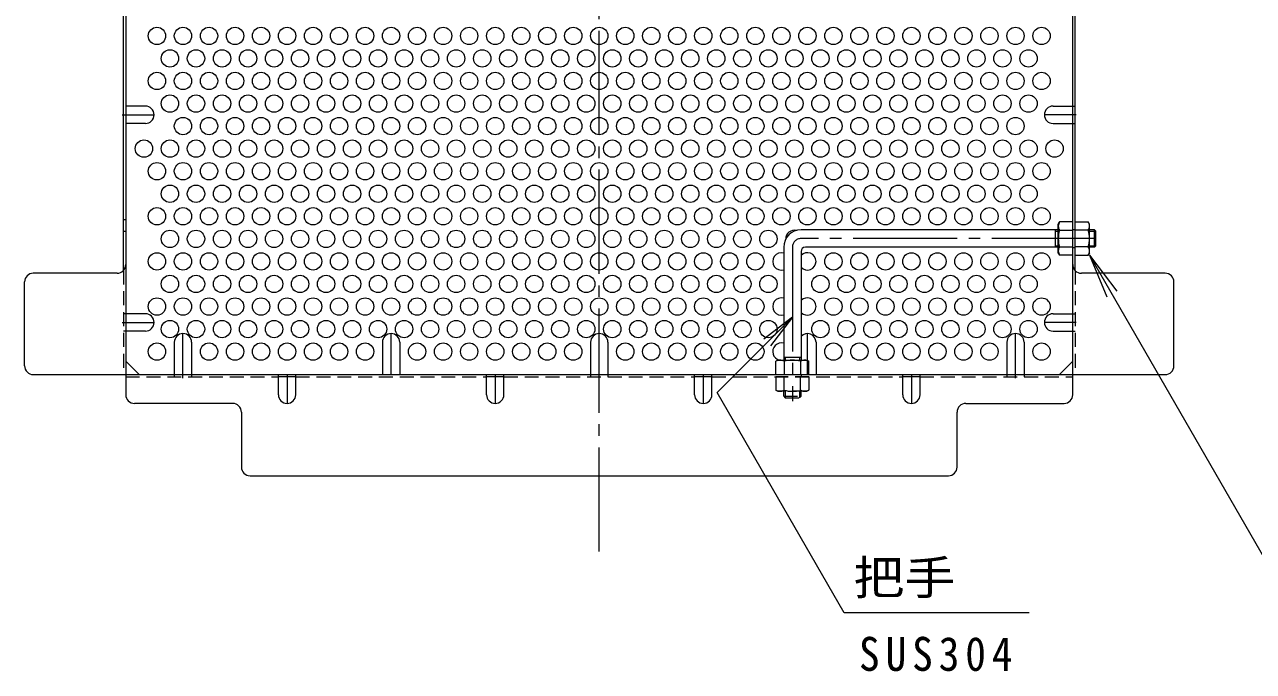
# Model space of a CAD drawing. Units: millimetres at full size, sheet at 1:4; details may follow other scales. Extents: x -860 to 1063, y -1925 to 732.
# Drawn here: x 289.6 to 714.7, y 208.8 to 432.3 of the extents above; entities that cross this region are included whole.
import ezdxf
from ezdxf.enums import TextEntityAlignment as Align

# ---------------------------------------------------------------- set-up
doc = ezdxf.new("R2010")
doc.units = ezdxf.units.MM
doc.header["$LTSCALE"] = 4
for name, pattern in [('CHAIN1', [8, 5, -1, 1, -1]), ('CHAIN2', [12, 9, -1, 1, -1]), ('DASHED1', [1.8, 1.2, -0.6])]:
    doc.linetypes.add(name, pattern=pattern)
for name, color, linetype, lineweight in [('A-1_躯体', 3, 'Continuous', 9), ('A-5_文字', 7, 'Continuous', 9), ('A-6_寸法', 2, 'Continuous', 9), ('A-7_ハッチ', 2, 'Continuous', 9), ('A-8_記号', 2, 'Continuous', 9), ('A-9_ｸｳﾁｮｳｷ', 2, 'Continuous', 9)]:
    doc.layers.add(name, color=color, linetype=linetype, lineweight=lineweight)
doc.styles.add('ＭＳ ゴシック', font='')
doc.styles.get('ＭＳ ゴシック').set_extended_font_data('MS Gothic')

msp = doc.modelspace()

# ---------------------------------------------------------------- linework, layer by layer
at = {"layer": 'A-1_躯体'}
for p, q in [((647.238, 361.355), (558.238, 361.355)), ((646.238, 355.355), (646.238, 361.355)), ((659.738, 361.355), (658.038, 361.355)), ((659.738, 355.355), (659.738, 361.355)), ((659.738, 361.355), (660.238, 360.855)), ((646.238, 360.855), (647.238, 360.855)), ((658.038, 360.855), (660.238, 360.855)), ((660.238, 355.855), (660.238, 360.855)), ((552.238, 355.355), (552.238, 316.355)), ((558.238, 353.855), (558.238, 316.355)), ((647.238, 355.355), (559.738, 355.355)), ((646.238, 355.855), (647.238, 355.855)), ((658.038, 355.855), (660.238, 355.855)), ((659.738, 355.355), (658.038, 355.355)), ((659.738, 355.355), (660.238, 355.855)), ((552.238, 317.355), (558.238, 317.355)), ((552.738, 317.355), (552.738, 316.355)), ((557.738, 317.355), (557.738, 316.355))]:
    msp.add_line(p, q, dxfattribs=at)
at = {"layer": 'A-1_躯体', "linetype": 'CHAIN2'}
for p, q in [((660.238, 358.355), (558.238, 358.355)), ((555.238, 355.355), (555.238, 302.122))]:
    msp.add_line(p, q, dxfattribs=at)
at = {"layer": 'A-1_躯体', "linetype": 'DASHED1'}
for p, q in [((552.238, 303.855), (552.238, 305.555)), ((552.238, 303.855), (558.238, 303.855)), ((552.238, 303.855), (552.738, 303.355)), ((552.738, 305.555), (552.738, 303.355)), ((552.738, 303.355), (557.738, 303.355)), ((557.738, 305.555), (557.738, 303.355)), ((558.238, 303.855), (557.738, 303.355)), ((558.238, 303.855), (558.238, 305.555))]:
    msp.add_line(p, q, dxfattribs=at)
at = {"layer": 'A-1_躯体'}
for centre, radius in [((558.238, 355.355), 6), ((559.738, 353.855), 1.5)]:
    msp.add_arc(centre, radius, 90, 180, dxfattribs=at)
at = {"layer": 'A-1_躯体', "linetype": 'CHAIN2'}
msp.add_arc((558.238, 355.355), 3, 90, 180, dxfattribs=at)
at = {"layer": 'A-5_文字'}
for p, q in [((658.005, 352.605), (730.276, 227.425)), ((658.005, 352.605), (663.984, 338.168)), ((658.005, 352.605), (667.517, 340.208)), ((555.238, 331.17), (545.321, 323.561)), ((637.193, 229.04), (573.147, 229.04))]:
    msp.add_line(p, q, dxfattribs=at)
msp.add_lwpolyline([(573.147, 229.04), (529.21, 305.142), (555.238, 331.17), (547.629, 321.253)], dxfattribs=at)
at = {"layer": 'A-6_寸法'}
for centre in [(335.438, 428.393), (344.438, 428.393), (353.438, 428.393), (362.438, 428.393), (371.438, 428.393), (380.438, 428.393), (389.438, 428.393), (398.438, 428.393), (407.438, 428.393), (416.438, 428.393), (425.438, 428.393), (434.438, 428.393), (443.438, 428.393), (452.438, 428.393), (461.438, 428.393), (470.438, 428.393), (479.438, 428.393), (488.438, 428.393), (497.438, 428.393), (506.438, 428.393), (515.438, 428.393), (524.438, 428.393), (533.438, 428.393), (542.438, 428.393), (551.438, 428.393), (560.438, 428.393), (569.438, 428.393), (578.438, 428.393), (587.438, 428.393), (596.438, 428.393), (605.438, 428.393), (614.438, 428.393), (623.438, 428.393), (632.438, 428.393), (641.438, 428.393), (339.938, 420.599), (348.938, 420.599), (357.938, 420.599), (366.938, 420.599), (375.938, 420.599), (384.938, 420.599), (393.938, 420.599), (402.938, 420.599), (411.938, 420.599), (420.938, 420.599), (429.938, 420.599), (438.938, 420.599), (447.938, 420.599), (456.938, 420.599), (465.938, 420.599), (474.938, 420.599), (483.938, 420.599), (492.938, 420.599), (501.938, 420.599), (510.938, 420.599), (519.938, 420.599), (528.938, 420.599), (537.938, 420.599), (546.938, 420.599), (555.938, 420.599), (564.938, 420.599), (573.938, 420.599), (582.938, 420.599), (591.938, 420.599), (600.938, 420.599), (609.938, 420.599), (618.938, 420.599), (627.938, 420.599), (636.938, 420.599), (335.438, 412.804), (344.438, 412.804), (353.438, 412.804), (362.438, 412.804), (371.438, 412.804), (380.438, 412.804), (389.438, 412.804), (398.438, 412.804), (407.438, 412.804), (416.438, 412.804), (425.438, 412.804), (434.438, 412.804), (443.438, 412.804), (452.438, 412.804), (461.438, 412.804), (470.438, 412.804), (479.438, 412.804), (488.438, 412.804), (497.438, 412.804), (506.438, 412.804), (515.438, 412.804), (524.438, 412.804), (533.438, 412.804), (542.438, 412.804), (551.438, 412.804), (560.438, 412.804), (569.438, 412.804), (578.438, 412.804), (587.438, 412.804), (596.438, 412.804), (605.438, 412.804), (614.438, 412.804), (623.438, 412.804), (632.438, 412.804), (641.438, 412.804), (339.938, 405.01), (348.938, 405.01), (357.938, 405.01), (366.938, 405.01), (375.938, 405.01), (384.938, 405.01), (393.938, 405.01), (402.938, 405.01), (411.938, 405.01), (420.938, 405.01), (429.938, 405.01), (438.938, 405.01), (447.938, 405.01), (456.938, 405.01), (465.938, 405.01), (474.938, 405.01), (483.938, 405.01), (492.938, 405.01), (501.938, 405.01), (510.938, 405.01), (519.938, 405.01), (528.938, 405.01), (537.938, 405.01), (546.938, 405.01), (555.938, 405.01), (564.938, 405.01), (573.938, 405.01), (582.938, 405.01), (591.938, 405.01), (600.938, 405.01), (609.938, 405.01), (618.938, 405.01), (627.938, 405.01), (636.938, 405.01), (344.438, 397.216), (353.438, 397.216), (362.438, 397.216), (371.438, 397.216), (380.438, 397.216), (389.438, 397.216), (398.438, 397.216), (407.438, 397.216), (416.438, 397.216), (425.438, 397.216), (434.438, 397.216), (443.438, 397.216), (452.438, 397.216), (461.438, 397.216), (470.438, 397.216), (479.438, 397.216), (488.438, 397.216), (497.438, 397.216), (506.438, 397.216), (515.438, 397.216), (524.438, 397.216), (533.438, 397.216), (542.438, 397.216), (551.438, 397.216), (560.438, 397.216), (569.438, 397.216), (578.438, 397.216), (587.438, 397.216), (596.438, 397.216), (605.438, 397.216), (614.438, 397.216), (623.438, 397.216), (632.438, 397.216), (330.938, 389.422), (339.938, 389.422), (348.938, 389.422), (357.938, 389.422), (366.938, 389.422), (375.938, 389.422), (384.938, 389.422), (393.938, 389.422), (402.938, 389.422), (411.938, 389.422), (420.938, 389.422), (429.938, 389.422), (438.938, 389.422), (447.938, 389.422), (456.938, 389.422), (465.938, 389.422), (474.938, 389.422), (483.938, 389.422), (492.938, 389.422), (501.938, 389.422), (510.938, 389.422), (519.938, 389.422), (528.938, 389.422), (537.938, 389.422), (546.938, 389.422), (555.938, 389.422), (564.938, 389.422), (573.938, 389.422), (582.938, 389.422), (591.938, 389.422), (600.938, 389.422), (609.938, 389.422), (618.938, 389.422), (627.938, 389.422), (636.938, 389.422), (645.938, 389.422), (335.438, 381.627), (344.438, 381.627), (353.438, 381.627), (362.438, 381.627), (371.438, 381.627), (380.438, 381.627), (389.438, 381.627), (398.438, 381.627), (407.438, 381.627), (416.438, 381.627), (425.438, 381.627), (434.438, 381.627), (443.438, 381.627), (452.438, 381.627), (461.438, 381.627), (470.438, 381.627), (479.438, 381.627), (488.438, 381.627), (497.438, 381.627), (506.438, 381.627), (515.438, 381.627), (524.438, 381.627), (533.438, 381.627), (542.438, 381.627), (551.438, 381.627), (560.438, 381.627), (569.438, 381.627), (578.438, 381.627), (587.438, 381.627), (596.438, 381.627), (605.438, 381.627), (614.438, 381.627), (623.438, 381.627), (632.438, 381.627), (641.438, 381.627), (339.938, 373.833), (348.938, 373.833), (357.938, 373.833), (366.938, 373.833), (375.938, 373.833), (384.938, 373.833), (393.938, 373.833), (402.938, 373.833), (411.938, 373.833), (420.938, 373.833), (429.938, 373.833), (438.938, 373.833), (447.938, 373.833), (456.938, 373.833), (465.938, 373.833), (474.938, 373.833), (483.938, 373.833), (492.938, 373.833), (501.938, 373.833), (510.938, 373.833), (519.938, 373.833), (528.938, 373.833), (537.938, 373.833), (546.938, 373.833), (555.938, 373.833), (564.938, 373.833), (573.938, 373.833), (582.938, 373.833), (591.938, 373.833), (600.938, 373.833), (609.938, 373.833), (618.938, 373.833), (627.938, 373.833), (636.938, 373.833), (335.438, 366.039), (344.438, 366.039), (353.438, 366.039), (362.438, 366.039), (371.438, 366.039), (380.438, 366.039), (389.438, 366.039), (398.438, 366.039), (407.438, 366.039), (416.438, 366.039), (425.438, 366.039), (434.438, 366.039), (443.438, 366.039), (452.438, 366.039), (461.438, 366.039), (470.438, 366.039), (479.438, 366.039), (488.438, 366.039), (497.438, 366.039), (506.438, 366.039), (515.438, 366.039), (524.438, 366.039), (533.438, 366.039), (542.438, 366.039), (551.438, 366.039), (560.438, 366.039), (569.438, 366.039), (578.438, 366.039), (587.438, 366.039), (596.438, 366.039), (605.438, 366.039), (614.438, 366.039), (623.438, 366.039), (632.438, 366.039), (641.438, 366.039), (339.938, 358.245), (348.938, 358.245), (357.938, 358.245), (366.938, 358.245), (375.938, 358.245), (384.938, 358.245), (393.938, 358.245), (402.938, 358.245), (411.938, 358.245), (420.938, 358.245), (429.938, 358.245), (438.938, 358.245), (447.938, 358.245), (456.938, 358.245), (465.938, 358.245), (474.938, 358.245), (483.938, 358.245), (492.938, 358.245), (501.938, 358.245), (510.938, 358.245), (519.938, 358.245), (528.938, 358.245), (537.938, 358.245), (546.938, 358.245), (335.438, 350.45), (344.438, 350.45), (353.438, 350.45), (362.438, 350.45), (371.438, 350.45), (380.438, 350.45), (389.438, 350.45), (398.438, 350.45), (407.438, 350.45), (416.438, 350.45), (425.438, 350.45), (434.438, 350.45), (443.438, 350.45), (452.438, 350.45), (461.438, 350.45), (470.438, 350.45), (479.438, 350.45), (488.438, 350.45), (497.438, 350.45), (506.438, 350.45), (515.438, 350.45), (524.438, 350.45), (533.438, 350.45), (542.438, 350.45), (569.438, 350.45), (578.438, 350.45), (587.438, 350.45), (596.438, 350.45), (605.438, 350.45), (614.438, 350.45), (623.438, 350.45), (632.438, 350.45), (641.438, 350.45), (339.938, 342.656), (348.938, 342.656), (357.938, 342.656), (366.938, 342.656), (375.938, 342.656), (384.938, 342.656), (393.938, 342.656), (402.938, 342.656), (411.938, 342.656), (420.938, 342.656), (429.938, 342.656), (438.938, 342.656), (447.938, 342.656), (456.938, 342.656), (465.938, 342.656), (474.938, 342.656), (483.938, 342.656), (492.938, 342.656), (501.938, 342.656), (510.938, 342.656), (519.938, 342.656), (528.938, 342.656), (537.938, 342.656), (546.938, 342.656), (564.938, 342.656), (573.938, 342.656), (582.938, 342.656), (591.938, 342.656), (600.938, 342.656), (609.938, 342.656), (618.938, 342.656), (627.938, 342.656), (636.938, 342.656), (335.438, 334.862), (344.438, 334.862), (353.438, 334.862), (362.438, 334.862), (371.438, 334.862), (380.438, 334.862), (389.438, 334.862), (398.438, 334.862), (407.438, 334.862), (416.438, 334.862), (425.438, 334.862), (434.438, 334.862), (443.438, 334.862), (452.438, 334.862), (461.438, 334.862), (470.438, 334.862), (479.438, 334.862), (488.438, 334.862), (497.438, 334.862), (506.438, 334.862), (515.438, 334.862), (524.438, 334.862), (533.438, 334.862), (542.438, 334.862), (569.438, 334.862), (578.438, 334.862), (587.438, 334.862), (596.438, 334.862), (605.438, 334.862), (614.438, 334.862), (623.438, 334.862), (632.438, 334.862), (641.438, 334.862), (339.938, 327.068), (348.938, 327.068), (357.938, 327.068), (366.938, 327.068), (375.938, 327.068), (384.938, 327.068), (393.938, 327.068), (402.938, 327.068), (411.938, 327.068), (420.938, 327.068), (429.938, 327.068), (438.938, 327.068), (447.938, 327.068), (456.938, 327.068), (465.938, 327.068), (474.938, 327.068), (483.938, 327.068), (492.938, 327.068), (501.938, 327.068), (510.938, 327.068), (519.938, 327.068), (528.938, 327.068), (537.938, 327.068), (546.938, 327.068), (564.938, 327.068), (573.938, 327.068), (582.938, 327.068), (591.938, 327.068), (600.938, 327.068), (609.938, 327.068), (618.938, 327.068), (627.938, 327.068), (636.938, 327.068), (335.438, 319.274), (353.438, 319.274), (362.438, 319.274), (371.438, 319.274), (380.438, 319.274), (389.438, 319.274), (398.438, 319.274), (407.438, 319.274), (425.438, 319.274), (434.438, 319.274), (443.438, 319.274), (452.438, 319.274), (461.438, 319.274), (470.438, 319.274), (479.438, 319.274), (497.438, 319.274), (506.438, 319.274), (515.438, 319.274), (524.438, 319.274), (533.438, 319.274), (542.438, 319.274), (569.438, 319.274), (578.438, 319.274), (587.438, 319.274), (596.438, 319.274), (605.438, 319.274), (614.438, 319.274), (623.438, 319.274), (641.438, 319.274)]:
    msp.add_circle(centre, 3, dxfattribs=at)
for centre, start, end in [((555.938, 358.245), 75.58004, 181.44762), ((551.438, 350.45), 74.53399, 285.46601), ((560.438, 350.45), 222.83343, 137.16657), ((551.438, 334.862), 74.53399, 285.46601), ((560.438, 334.862), 222.83343, 137.16657), ((551.438, 319.274), 74.53399, 256.64902)]:
    msp.add_arc(centre, 3, start, end, dxfattribs=at)
at = {"layer": 'A-7_ハッチ', "linetype": 'CHAIN2'}
msp.add_line((488.438, 250.158), (488.438, 700.158), dxfattribs=at)
at = {"layer": 'A-7_ハッチ'}
for p, q in [((324.638, 645.962), (324.638, 304.355)), ((652.238, 304.355), (652.238, 645.962)), ((323.838, 347.316), (323.838, 456.697)), ((653.038, 347.316), (653.038, 456.697)), ((321.638, 346.356), (292.635, 346.356)), ((684.242, 346.356), (655.238, 346.356)), ((289.635, 314.355), (289.635, 343.356)), ((687.242, 314.355), (687.242, 343.356)), ((329.25, 311.355), (324.638, 315.967)), ((647.626, 311.355), (652.238, 315.967)), ((292.635, 311.355), (684.242, 311.355)), ((383.438, 310.555), (377.438, 310.555)), ((455.438, 310.555), (449.438, 310.555)), ((527.438, 310.555), (521.438, 310.555)), ((599.438, 310.555), (593.438, 310.555)), ((361.639, 301.355), (327.638, 301.355)), ((364.639, 298.355), (364.639, 279.355)), ((612.237, 279.355), (612.237, 298.355)), ((615.237, 301.355), (649.238, 301.355)), ((367.639, 276.355), (609.237, 276.355))]:
    msp.add_line(p, q, dxfattribs=at)
at = {"layer": 'A-7_ハッチ', "linetype": 'DASHED1'}
for p, q in [((652.238, 404.113), (653.038, 404.113)), ((652.238, 398.113), (653.038, 398.113)), ((324.638, 364.804), (323.838, 364.804)), ((653.038, 361.355), (652.238, 361.355)), ((324.638, 360.804), (323.838, 360.804)), ((653.038, 355.155), (652.238, 355.155)), ((323.838, 347.316), (323.838, 311.35)), ((653.038, 347.316), (653.038, 311.35)), ((324.638, 332.348), (323.838, 332.348)), ((652.238, 332.348), (653.038, 332.348)), ((324.638, 326.348), (323.838, 326.348)), ((652.238, 326.348), (653.038, 326.348)), ((324.638, 310.555), (377.438, 310.555)), ((341.438, 311.355), (341.438, 310.555)), ((347.438, 311.355), (347.438, 310.555)), ((383.438, 310.555), (449.438, 310.555)), ((455.438, 310.555), (521.438, 310.555)), ((485.438, 311.355), (485.438, 310.555)), ((491.438, 311.355), (491.438, 310.555)), ((527.438, 310.555), (593.438, 310.555)), ((558.238, 311.355), (558.238, 310.555)), ((599.438, 310.555), (652.238, 310.555)), ((629.438, 311.355), (629.438, 310.555)), ((635.438, 311.355), (635.438, 310.555))]:
    msp.add_line(p, q, dxfattribs=at)
at = {"layer": 'A-7_ハッチ'}
for centre, start, end in [((321.638, 349.356), 270, 0), ((655.238, 349.356), 180, 270), ((292.635, 343.356), 90, 180), ((684.242, 343.356), 0, 90), ((292.635, 314.355), 180, 270), ((684.242, 314.355), 270, 0), ((327.638, 304.355), 180, 270), ((649.238, 304.355), 270, 0), ((361.639, 298.355), 0, 90), ((615.237, 298.355), 90, 180), ((367.639, 279.355), 180, 270), ((609.237, 279.355), 270, 0)]:
    msp.add_arc(centre, 3, start, end, dxfattribs=at)
at = {"layer": 'A-8_記号'}
for p, q in [((331.438, 404.113), (324.638, 404.113)), ((645.438, 404.113), (652.238, 404.113)), ((331.438, 398.113), (324.638, 398.113)), ((645.438, 398.113), (652.238, 398.113)), ((331.438, 332.348), (324.638, 332.348)), ((645.438, 332.348), (652.238, 332.348)), ((331.438, 326.348), (324.638, 326.348)), ((645.438, 326.348), (652.238, 326.348)), ((341.438, 322.505), (341.438, 311.355)), ((347.438, 322.505), (347.438, 311.355)), ((413.438, 322.505), (413.438, 311.355)), ((419.438, 322.505), (419.438, 311.355)), ((485.438, 322.505), (485.438, 311.355)), ((491.438, 322.505), (491.438, 311.355)), ((563.438, 322.505), (563.438, 311.355)), ((629.438, 322.505), (629.438, 311.355)), ((635.438, 322.505), (635.438, 311.355)), ((377.438, 304.355), (377.438, 311.355)), ((383.438, 304.355), (383.438, 311.355)), ((449.438, 304.355), (449.438, 311.355)), ((455.438, 304.355), (455.438, 311.355)), ((521.438, 304.355), (521.438, 311.355)), ((527.438, 304.355), (527.438, 311.355)), ((593.438, 304.355), (593.438, 311.355)), ((599.438, 304.355), (599.438, 311.355))]:
    msp.add_line(p, q, dxfattribs=at)
at = {"layer": 'A-8_記号', "linetype": 'CHAIN1'}
for p, q in [((323.438, 401.113), (334.438, 401.113)), ((653.438, 401.113), (642.438, 401.113)), ((323.438, 329.348), (334.438, 329.348)), ((653.438, 329.348), (642.438, 329.348)), ((344.438, 310.155), (344.438, 325.505)), ((416.438, 311.355), (416.438, 325.505)), ((488.438, 311.355), (488.438, 325.505)), ((560.438, 311.355), (560.438, 325.505)), ((632.438, 310.155), (632.438, 325.505)), ((380.438, 311.355), (380.438, 301.355)), ((452.438, 311.355), (452.438, 301.355)), ((524.438, 311.355), (524.438, 301.355)), ((596.438, 311.355), (596.438, 301.355))]:
    msp.add_line(p, q, dxfattribs=at)
at = {"layer": 'A-8_記号'}
for centre, start, end in [((331.438, 401.113), 270, 90), ((645.438, 401.113), 90, 270), ((331.438, 329.348), 270, 90), ((645.438, 329.348), 90, 270), ((344.438, 322.505), 0, 180), ((416.438, 322.505), 0, 180), ((488.438, 322.505), 0, 180), ((560.438, 322.505), 0, 137.16657), ((632.438, 322.505), 0, 180), ((380.438, 304.355), 180, 0), ((452.438, 304.355), 180, 0), ((524.438, 304.355), 180, 0), ((596.438, 304.355), 180, 0)]:
    msp.add_arc(centre, 3, start, end, dxfattribs=at)
at = {"layer": 'A-9_ｸｳﾁｮｳｷ'}
for p, q in [((647.238, 363.355), (647.671, 364.105)), ((647.238, 353.355), (647.238, 363.355)), ((652.238, 364.105), (647.671, 364.105)), ((652.238, 352.605), (652.238, 364.105)), ((653.038, 352.605), (653.038, 364.105)), ((653.038, 364.105), (657.605, 364.105)), ((658.038, 363.355), (657.605, 364.105)), ((658.038, 353.355), (658.038, 363.355)), ((647.671, 361.218), (652.238, 361.218)), ((657.605, 361.218), (653.038, 361.218)), ((647.238, 353.355), (647.671, 352.605)), ((647.671, 355.491), (652.238, 355.491)), ((657.605, 355.491), (653.038, 355.491)), ((658.038, 353.355), (657.605, 352.605)), ((652.238, 352.605), (647.671, 352.605)), ((653.038, 352.605), (657.605, 352.605)), ((550.238, 316.355), (549.488, 315.922)), ((549.488, 311.355), (549.488, 315.922)), ((550.238, 316.355), (560.238, 316.355)), ((552.375, 315.922), (552.375, 311.355)), ((558.101, 315.922), (558.101, 311.355)), ((560.238, 316.355), (560.988, 315.922)), ((560.988, 311.355), (560.988, 315.922)), ((549.488, 311.355), (560.988, 311.355))]:
    msp.add_line(p, q, dxfattribs=at)
at = {"layer": 'A-9_ｸｳﾁｮｳｷ', "linetype": 'DASHED1'}
for p, q in [((560.988, 310.555), (549.488, 310.555)), ((549.488, 310.555), (549.488, 305.988)), ((552.375, 305.988), (552.375, 310.555)), ((558.101, 305.988), (558.101, 310.555)), ((560.988, 310.555), (560.988, 305.988)), ((550.238, 305.555), (549.488, 305.988)), ((560.238, 305.555), (550.238, 305.555)), ((560.238, 305.555), (560.988, 305.988))]:
    msp.add_line(p, q, dxfattribs=at)
at = {"layer": 'A-9_ｸｳﾁｮｳｷ'}
for centre, radius, start, end in [((650.52, 362.46), 3.29, 149.99998, 176.07924), ((649.973, 362.695), 2.735, 180.2103, 212.68507), ((654.756, 362.46), 3.29, 3.92076, 30.00002), ((655.303, 362.695), 2.735, 327.31493, 359.7897), ((656.921, 358.355), 9.683, 162.79973, 197.20026), ((648.355, 358.355), 9.683, 342.79974, 17.20027), ((649.973, 354.015), 2.735, 147.31491, 179.78969), ((650.52, 354.249), 3.29, 183.92075, 210), ((655.303, 354.015), 2.735, 0.21031, 32.68509), ((654.756, 354.249), 3.29, 330, 356.07925), ((551.133, 313.073), 3.29, 93.92075, 120), ((550.898, 313.62), 2.735, 57.31491, 89.78969), ((555.238, 306.672), 9.683, 72.79973, 107.20026), ((559.578, 313.62), 2.735, 90.2103, 122.68507), ((559.343, 313.073), 3.29, 59.99998, 86.07924)]:
    msp.add_arc(centre, radius, start, end, dxfattribs=at)
at = {"layer": 'A-9_ｸｳﾁｮｳｷ', "linetype": 'DASHED1'}
for centre, radius, start, end in [((551.133, 308.837), 3.29, 239.99998, 266.07924), ((550.898, 308.289), 2.735, 270.2103, 302.68507), ((555.238, 315.237), 9.683, 252.79973, 287.20026), ((559.578, 308.289), 2.735, 237.31491, 269.78969), ((559.343, 308.837), 3.29, 273.92075, 300)]:
    msp.add_arc(centre, radius, start, end, dxfattribs=at)

# ---------------------------------------------------------------- texts
at = {"layer": 'A-5_文字', "color": 2, "style": 'ＭＳ ゴシック', "width": 1.1}
msp.add_text('把手', height=11.73, dxfattribs=at).set_placement((576.397, 231.774), align=Align.BOTTOM_LEFT)
at = {"layer": 'A-5_文字', "color": 2, "insert": (578.272, 208.76), "char_height": 11.73, "attachment_point": 7, "style": 'ＭＳ ゴシック'}
msp.add_mtext('\\T1.28;\\W0.9;SUS304', dxfattribs=at)

doc.saveas('drawing.dxf')
